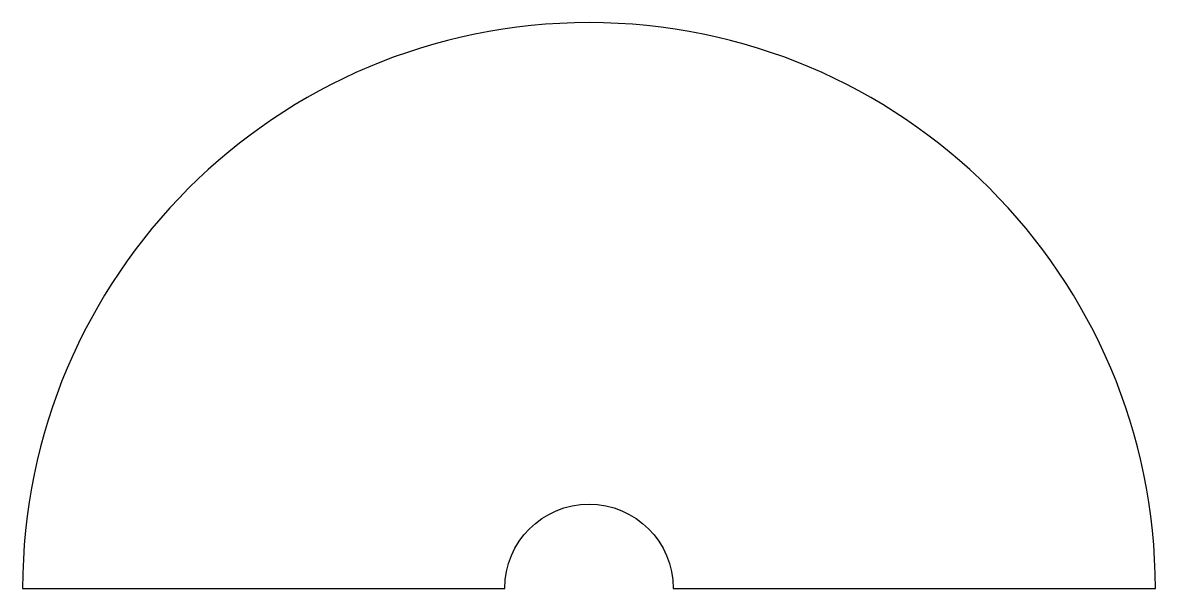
# Model space of a CAD drawing. Header units: millimetres. Extents: x 0 to 800, y 0 to 400.
import ezdxf

# ---------------------------------------------------------------- set-up
doc = ezdxf.new("R2010")
doc.units = ezdxf.units.MM
doc.layers.add('CUT', color=7, linetype='CONTINUOUS')

msp = doc.modelspace()

# ---------------------------------------------------------------- linework, layer by layer
at = {"layer": 'CUT'}
msp.add_lwpolyline([(800, 0, 1), (0, 0), (340.5, 0, -1), (459.5, 0)], format="xyb", close=True, dxfattribs=at)

doc.saveas('drawing.dxf')
